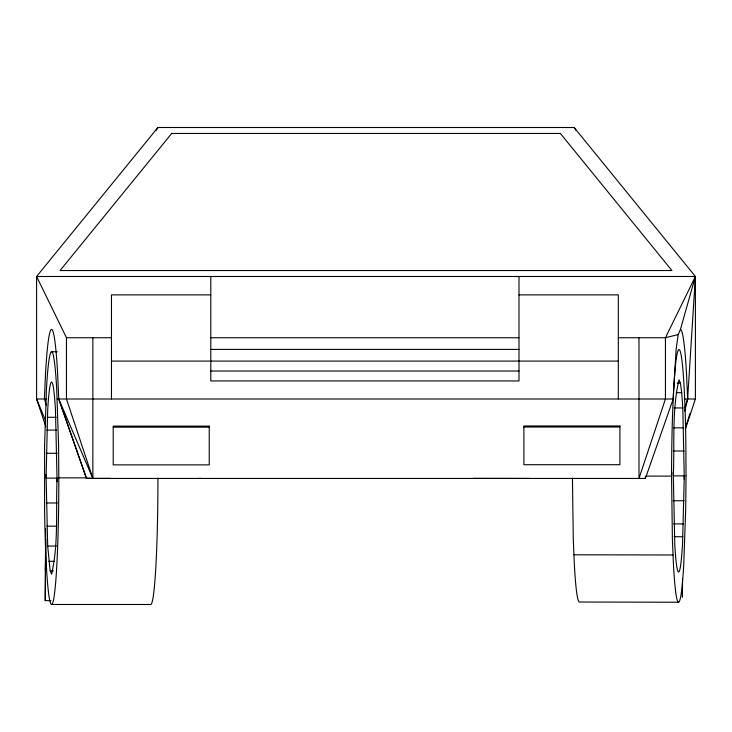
<?xml version="1.0" encoding="UTF-8"?>
<svg xmlns="http://www.w3.org/2000/svg" width="732" height="732" viewBox="0 0 732 732"><rect width="100%" height="100%" fill="white"/><g stroke="black" fill="none" stroke-linecap="round" stroke-linejoin="round"><path stroke-width="1.1" d="M682.508 578.911L682.434 597.156L682.453 592.17M45.594 542.183L45.448 570.301L45.594 557.427M45.649 528.431L45.228 600.615L50.929 600.661M57.114 481.775L55.467 410.213A96.048 5.499 -90 0 0 47.69 410.213L46.079 478.124L57.096 478.124C55.669 509.847 58.807 543.19 51.579 574.181L50.151 570.905L47.69 546.045L46.052 474.473M45.906 426.912L36.6 398.995L36.6 276.495L157.902 127.505L574.144 127.505L695.4 276.495L680.421 329.464L678.198 334.542L676.121 349.429L673.202 398.995L645.386 478.454L86.504 478.454L58.752 398.995L57.59 372.643A148.98 8.537 -90 0 0 45.512 373.558L44.405 398.995L46.464 405.519M645.386 478.454L645.404 476.184M45.75 538.843L45.228 600.615M673.266 472.213L674.758 543.784A96.048 5.499 -89.9 0 0 682.544 543.803L684.292 475.882L673.275 475.864C674.767 444.141 671.692 410.789 678.985 379.826L680.403 383.101L681.712 392.7L682.819 407.962L684.31 479.533M684.786 411.128L687.632 398.995L695.4 276.495L36.6 276.495L66.466 337.745L66.466 398.995L92.863 478.454L109.891 478.362M684.887 407.697L687.632 398.995L686.488 373.1A148.98 8.592 90 0 0 680.421 329.464M685.527 427.351L690.111 413.214M685.399 429.053L695.4 398.995L695.4 276.495L665.434 337.745L665.434 398.995L638.99 478.454L638.99 337.745M156.062 130.388L157.902 127.505M678.198 334.542L665.434 337.745L618.32 337.745M198.354 478.454L200.632 478.362M210.789 294.877L111.465 294.877L111.465 398.995M518.997 294.877L618.32 294.877L618.32 398.995M66.466 337.745L111.465 337.745M210.789 337.745L518.997 337.745M210.789 349.411L518.997 349.411M51.579 351.763L57.279 351.763M111.465 361.086L618.32 361.086M210.789 371.023L518.997 371.023M46.61 398.995L36.6 398.995L45.677 420.946M57.151 398.995L673.202 398.995M684.328 398.995L695.4 398.995M47.379 417.286L56.19 417.286M523.892 427.012L619.903 427.012M113.222 427.177L209.233 427.177M46.811 430.105L56.73 430.105M46.262 453.264L57.279 453.264M58.816 477.85L87.3 477.85M46.262 502.985L57.279 502.985M46.811 526.152L56.73 526.152M47.69 546.045L56.501 546.045M48.824 561.307L54.342 561.307M50.151 570.905L53.463 570.905M51.579 604.495L150.701 604.495A126.362 7.238 90 0 0 157.938 478.124M677.1 383.092L680.403 383.101M676.203 392.681L681.712 392.7M674.007 407.944L682.819 407.962M673.733 427.836L683.651 427.854M673.138 451.003L684.155 451.022M646.484 476.084L671.555 476.129M473.247 478.362L530.352 478.454M673.037 500.725L684.054 500.743M673.541 523.883L683.459 523.911M674.053 536.702L682.865 536.721M573.943 554.792L673.056 554.993M678.527 602.235L579.415 602.033A126.362 7.238 -89.9 0 1 574.373 565.013L573.275 538.834L572.451 478.161M88.627 478.023L92.863 478.454L92.863 337.745M574.144 127.505L575.974 130.388M92.863 478.454L58.752 398.995L86.504 478.454M518.997 276.495L518.997 380.951L210.789 380.951L210.789 276.495M44.588 445.422L44.588 510.835A126.362 7.238 90 0 0 52.521 603.415A126.362 7.238 90 0 0 58.816 478.124L58.569 445.422L56.703 388.774A126.362 7.238 -90 0 0 46.464 388.774L44.588 445.422M686.03 475.882L685.71 508.594L683.725 565.232A126.362 7.238 -89.9 0 1 673.486 565.214L672.388 539.045L671.546 475.855A126.362 7.238 -89.9 0 1 678.097 350.582A126.362 7.238 -89.9 0 1 685.847 443.18L686.03 475.882M171.681 133.462L60.07 270.538L671.93 270.538L560.364 133.462L171.681 133.462M619.903 425.969L523.892 425.969L523.892 464.71L619.903 464.71L619.903 425.969M209.233 426.125L113.222 426.125L113.222 464.866L209.233 464.866L209.233 426.125"/></g></svg>
